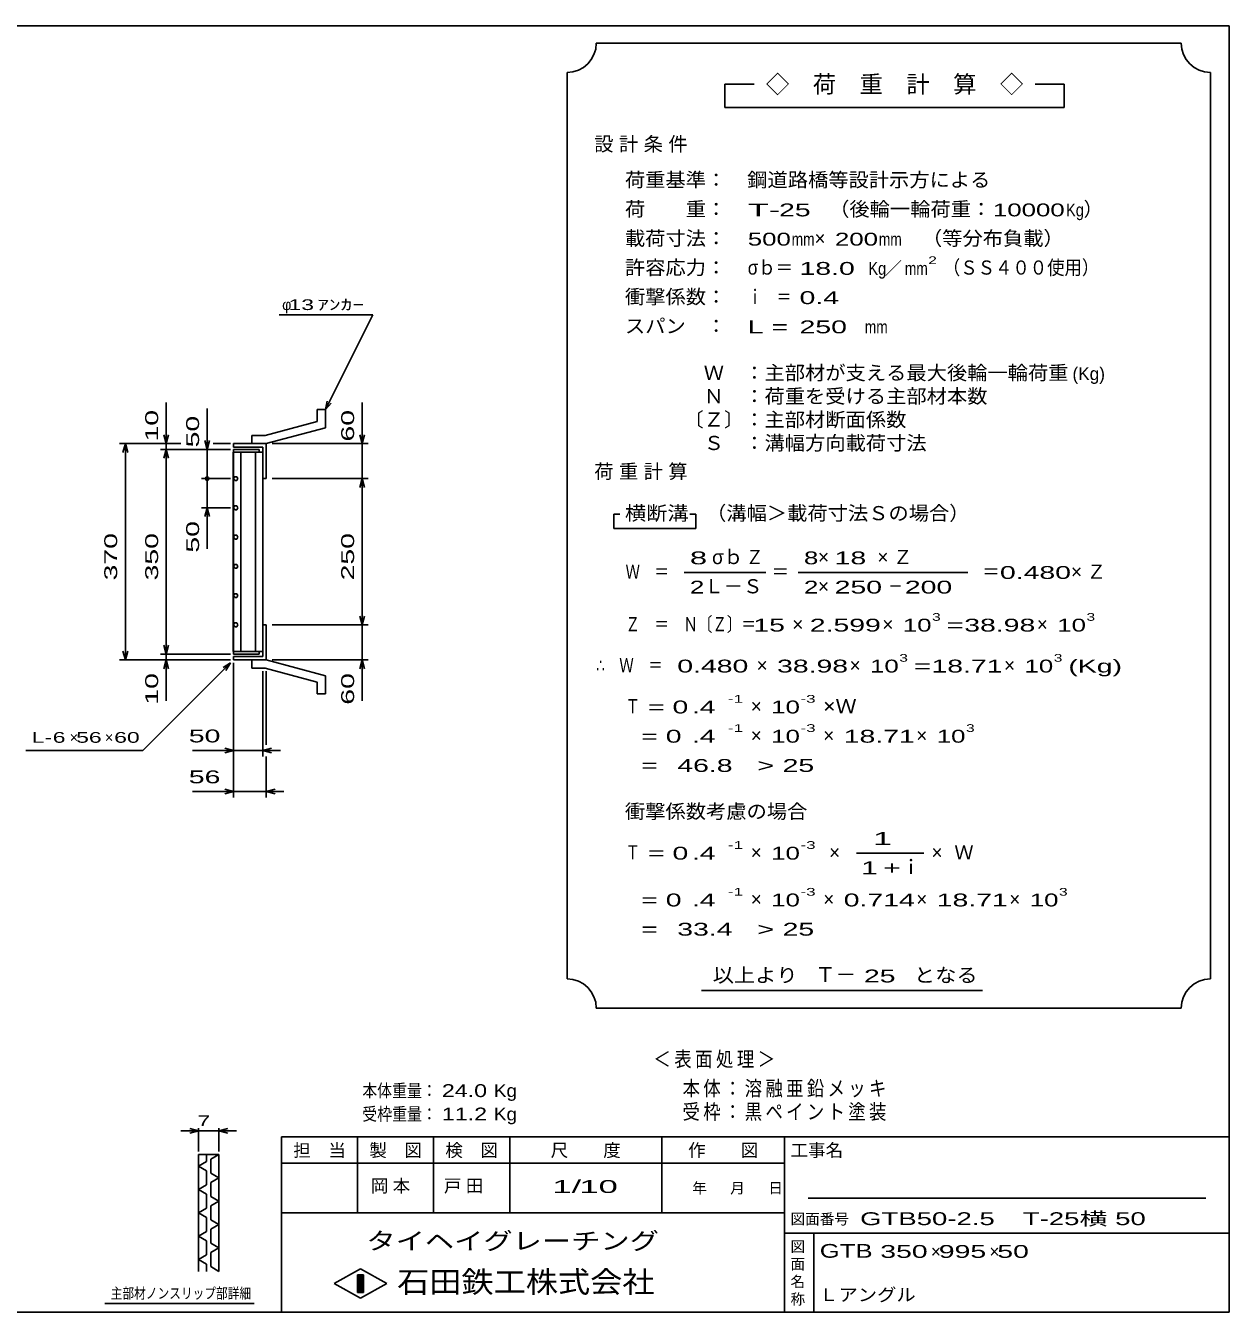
# Model space of a CAD drawing. Units: millimetres, scale not verified. Extents: x -1820 to 1731, y -1282 to 1054.
# Drawn here: x -326 to 1731, y -1146 to 1054 of the extents above; entities that cross this region are included whole.
import ezdxf
from ezdxf.enums import TextEntityAlignment as Align

# ---------------------------------------------------------------- set-up
doc = ezdxf.new("R2010")
doc.units = ezdxf.units.MM
doc.header["$LTSCALE"] = 10
for name, color, linetype, lineweight in [('0_2', 150, 'Continuous', 25), ('16', 3, 'Continuous', 25), ('19', 6, 'Continuous', 25), ('22', 4, 'Continuous', 25), ('24', 2, 'Continuous', 25), ('32', 4, 'Continuous', 25)]:
    doc.layers.add(name, color=color, linetype=linetype, lineweight=lineweight)
doc.styles.add('ベクトル', font='')
doc.styles.get('ベクトル').set_extended_font_data('ベクトル')

msp = doc.modelspace()

# ---------------------------------------------------------------- linework, layer by layer
at = {"layer": '0_2'}
for p, q in [((-1729, 1053.5), (1731, 1053.5)), ((1731, 1053.5), (1731, -1146.5)), ((1731, -846.5), (111, -846.5)), ((111, -846.5), (111, -1146.5)), ((241, -846.5), (241, -976.5)), ((371, -976.5), (371, -846.5)), ((501, -846.5), (501, -976.5)), ((761, -976.5), (761, -846.5)), ((971, -846.5), (971, -1146.5)), ((971, -891.5), (111, -891.5)), ((1691, -951.5), (1011, -951.5)), ((111, -976.5), (971, -976.5)), ((971, -1011.5), (1731, -1011.5)), ((1021, -1146.5), (1021, -1011.5)), ((201, -1097.5), (246, -1072.5)), ((246, -1072.5), (291, -1097.5)), ((246, -1122.5), (201, -1097.5)), ((241, -1082.5), (251, -1082.5)), ((241, -1112.5), (241, -1082.5)), ((241, -1082.5), (243, -1082.5)), ((243, -1082.5), (243, -1112.5)), ((245, -1112.5), (245, -1082.5)), ((245, -1082.5), (247, -1082.5)), ((291, -1097.5), (246, -1122.5)), ((247, -1082.5), (247, -1112.5)), ((249, -1112.5), (249, -1082.5)), ((249, -1082.5), (251, -1082.5)), ((251, -1082.5), (251, -1112.5)), ((251, -1082.5), (251, -1112.5)), ((251, -1112.5), (241, -1112.5)), ((243, -1112.5), (245, -1112.5)), ((247, -1112.5), (249, -1112.5)), ((1731, -1146.5), (-1729, -1146.5))]:
    msp.add_line(p, q, dxfattribs=at)
at = {"layer": '16'}
for p, q in [((28.3, -16.5), (28.3, 324.5)), ((28.3, 324.5), (29, 324.5)), ((73, 329), (29, 329)), ((29, 329), (29, 324.5)), ((29, 324.5), (73, 324.5)), ((29, 324.5), (29, -16.5)), ((79, 324.5), (29, 324.5)), ((41.5, 324.5), (41.5, -16.5)), ((66.5, -16.5), (66.5, 324.5)), ((73, 324.5), (73, 329)), ((79, -16.5), (79, 324.5)), ((30.85, 282.24), (29, 278.98)), ((29, 278.98), (30.9, 275.74)), ((34.6, 282.26), (30.85, 282.24)), ((30.9, 275.74), (34.65, 275.76)), ((36.5, 279), (34.6, 282.26)), ((34.65, 275.76), (36.5, 279.02)), ((30.85, 232.24), (29, 228.98)), ((29, 228.98), (30.9, 225.74)), ((34.6, 232.26), (30.85, 232.24)), ((30.9, 225.74), (34.65, 225.76)), ((36.5, 229), (34.6, 232.26)), ((34.65, 225.76), (36.5, 229.02)), ((30.85, 182.24), (29, 178.98)), ((29, 178.98), (30.9, 175.74)), ((34.6, 182.26), (30.85, 182.24)), ((36.5, 179), (34.6, 182.26)), ((34.65, 175.76), (36.5, 179.02)), ((30.9, 175.74), (34.65, 175.76)), ((30.85, 132.24), (29, 128.98)), ((34.6, 132.26), (30.85, 132.24)), ((36.5, 129), (34.6, 132.26)), ((29, 128.98), (30.9, 125.74)), ((30.9, 125.74), (34.65, 125.76)), ((34.65, 125.76), (36.5, 129.02)), ((30.85, 82.24), (29, 78.98)), ((29, 78.98), (30.9, 75.74)), ((34.6, 82.26), (30.85, 82.24)), ((30.9, 75.74), (34.65, 75.76)), ((36.5, 79), (34.6, 82.26)), ((34.65, 75.76), (36.5, 79.02)), ((30.85, 32.24), (29, 28.98)), ((29, 28.98), (30.9, 25.74)), ((34.6, 32.26), (30.85, 32.24)), ((30.9, 25.74), (34.65, 25.76)), ((36.5, 29), (34.6, 32.26)), ((34.65, 25.76), (36.5, 29.02)), ((29, -16.5), (28.3, -16.5)), ((29, -16.5), (73, -16.5)), ((29, -21), (29, -16.5)), ((29, -16.5), (79, -16.5)), ((73, -21), (29, -21)), ((73, -16.5), (73, -21))]:
    msp.add_line(p, q, dxfattribs=at)
at = {"layer": '19'}
for p, q in [((172, 397), (186, 397)), ((172, 377), (172, 397)), ((186, 366), (186, 397)), ((172, 377), (83, 353)), ((60, 353), (83, 353)), ((60, 339), (60, 353)), ((85, 339), (186, 366)), ((29, 333), (29, 339)), ((29, 339), (84, 339)), ((79, 333), (29, 333)), ((60, 339), (85, 339)), ((79, 279), (79, 333)), ((84, 339), (85, 338)), ((85, 338), (85, 279)), ((85, 279), (79, 279)), ((85, 29), (79, 29)), ((79, 29), (79, -25)), ((85, -30), (85, 29)), ((29, -25), (29, -31)), ((79, -25), (29, -25)), ((29, -31), (84, -31)), ((60, -31), (85, -31)), ((60, -45), (60, -31)), ((84, -31), (85, -30)), ((85, -31), (186, -58)), ((60, -45), (83, -45)), ((172, -69), (83, -45)), ((186, -89), (186, -58)), ((172, -89), (172, -69)), ((172, -89), (186, -89))]:
    msp.add_line(p, q, dxfattribs=at)
at = {"layer": '22'}
for p, q in [((107, 559), (267, 559)), ((186, 397), (267, 559)), ((-86, 339), (-86, 409)), ((-16, 329), (-16, 399)), ((186, 397), (189, 411.6)), ((186, 397), (196, 408)), ((249, 339), (249, 409)), ((-86, 339), (-90, 354)), ((-86, 339), (-82, 354)), ((249, 339), (245, 354)), ((249, 339), (253, 354)), ((-166, 339), (-61, 339)), ((-160, 324), (-156, 339)), ((-152, 324), (-156, 339)), ((-156, -31), (-156, 339)), ((-96, 339), (-61, 339)), ((-86, 329), (-86, 339)), ((-16, 329), (-20, 344)), ((-12, 344), (-16, 329)), ((-6, 339), (24, 339)), ((-6, 339), (24, 339)), ((95, 339), (259, 339)), ((249, 279), (249, 339)), ((-96, 329), (24, 329)), ((-90, 314), (-86, 329)), ((-82, 314), (-86, 329)), ((-86, -21), (-86, 329)), ((24, 329), (-26, 329)), ((-16, 329), (-16, 279)), ((-26, 279), (24, 279)), ((-16, 229), (-16, 279)), ((95, 279), (259, 279)), ((245, 264), (249, 279)), ((253, 264), (249, 279)), ((249, 29), (249, 279)), ((-26, 229), (24, 229)), ((-20, 214), (-16, 229)), ((-12, 214), (-16, 229)), ((-16, 159), (-16, 229)), ((249, 29), (245, 44)), ((249, 29), (253, 44)), ((95, 29), (259, 29)), ((249, -31), (249, 29)), ((-156, -31), (-160, -16)), ((-156, -31), (-152, -16)), ((-96, -21), (24, -21)), ((-86, -21), (-90, -6)), ((-86, -21), (-82, -6)), ((-86, -31), (-86, -21)), ((-166, -31), (24, -31)), ((-126, -186), (24, -36)), ((-96, -31), (24, -31)), ((-90, -46), (-86, -31)), ((-82, -46), (-86, -31)), ((-86, -101), (-86, -31)), ((11, -44), (24, -36)), ((16, -49), (24, -36)), ((29, -196), (29, -36)), ((29, -266), (29, -36)), ((95, -31), (259, -31)), ((245, -46), (249, -31)), ((253, -46), (249, -31)), ((249, -101), (249, -31)), ((79, -196), (79, -50)), ((85, -176), (85, -50)), ((-326, -186), (-126, -186)), ((-41, -186), (29, -186)), ((29, -186), (14, -182)), ((14, -190), (29, -186)), ((29, -186), (79, -186)), ((79, -186), (94, -182)), ((94, -190), (79, -186)), ((79, -186), (109, -186)), ((85, -266), (85, -196)), ((-41, -256), (29, -256)), ((29, -256), (14, -252)), ((14, -260), (29, -256)), ((29, -256), (85, -256)), ((85, -256), (100, -252)), ((100, -260), (85, -256)), ((85, -256), (115, -256))]:
    msp.add_line(p, q, dxfattribs=at)
msp.add_circle((-16, 279), 3, dxfattribs=at)
at = {"layer": '24', "color": 4}
for p, q in [((1649, 1023.5), (649, 1023.5)), ((599, 973.5), (599, -576.5)), ((1699, -576.5), (1699, 973.5)), ((919, 953.5), (869, 953.5)), ((869, 953.5), (869, 913.5)), ((1449, 953.5), (1399, 953.5)), ((1449, 913.5), (1449, 953.5)), ((869, 913.5), (1449, 913.5)), ((689, 218.5), (679, 218.5)), ((679, 218.5), (679, 193.5)), ((819, 218.5), (809, 218.5)), ((819, 193.5), (819, 218.5)), ((679, 193.5), (819, 193.5)), ((799, 118.5), (939, 118.5)), ((994, 118.5), (1284, 118.5)), ((1094, -361.5), (1209, -361.5)), ((829, -596.5), (1309, -596.5)), ((649, -626.5), (1649, -626.5))]:
    msp.add_line(p, q, dxfattribs=at)
for centre, start, end in [((599, 1023.5), 270, 0), ((1699, 1023.5), 180, 270), ((599, -626.5), 0, 90), ((1699, -626.5), 90, 180)]:
    msp.add_arc(centre, 50, start, end, dxfattribs=at)
at = {"layer": '32'}
for p, q in [((-31, -836.5), (-46, -832.5)), ((-31, -871.5), (-31, -831.5)), ((4, -831.5), (4, -871.5)), ((4, -836.5), (19, -832.5)), ((-31, -836.5), (-61, -836.5)), ((-46, -840.5), (-31, -836.5)), ((-31, -836.5), (4, -836.5)), ((19, -840.5), (4, -836.5)), ((4, -836.5), (34, -836.5)), ((-31, -876.5), (4, -876.5)), ((-31, -1076.5), (-31, -876.5)), ((-17, -876.5), (-17, -888.5)), ((4, -876.5), (-10, -884.5)), ((4, -876.5), (4, -1076.5)), ((-17, -888.5), (-31, -896.5)), ((-31, -896.5), (-17, -904.5)), ((-10, -884.5), (-10, -908.5)), ((-17, -904.5), (-17, -928.5)), ((-10, -908.5), (4, -916.5)), ((4, -916.5), (-10, -924.5)), ((-17, -928.5), (-31, -936.5)), ((-31, -936.5), (-17, -944.5)), ((-17, -944.5), (-17, -968.5)), ((-10, -924.5), (-10, -948.5)), ((-10, -948.5), (4, -956.5)), ((4, -956.5), (-10, -964.5)), ((-10, -964.5), (-10, -988.5)), ((-17, -968.5), (-31, -976.5)), ((-31, -976.5), (-17, -984.5)), ((-17, -984.5), (-17, -1008.5)), ((-10, -988.5), (4, -996.5)), ((-17, -1008.5), (-31, -1016.5)), ((4, -996.5), (-10, -1004.5)), ((-10, -1004.5), (-10, -1028.5)), ((-31, -1016.5), (-17, -1024.5)), ((-17, -1024.5), (-17, -1048.5)), ((-10, -1028.5), (4, -1036.5)), ((-17, -1048.5), (-31, -1056.5)), ((4, -1036.5), (-10, -1044.5)), ((-10, -1044.5), (-10, -1068.5)), ((-31, -1056.5), (-17, -1064.5)), ((-17, -1064.5), (-17, -1076.5)), ((-10, -1068.5), (4, -1076.5)), ((64, -1131.5), (-191, -1131.5))]:
    msp.add_line(p, q, dxfattribs=at)

# ---------------------------------------------------------------- texts
at = {"layer": '0_2', "style": 'ベクトル'}
for s, height, p in [('担\u3000当', 21.99, (131, -869.5)), ('製\u3000図', 21.99, (261, -869.5)), ('検\u3000図', 21.99, (391, -869.5)), ('尺\u3000\u3000度', 21.99, (571, -869.5)), ('作\u3000\u3000図', 21.99, (806, -869.5)), ('工事名', 21.99, (981, -869.5)), ('年', 18.33, (813, -934)), ('月', 18.33, (878, -934)), ('日', 18.33, (943, -934)), ('図面番号', 18.33, (981, -987)), ('図', 18.33, (981, -1034)), ('面', 18.33, (981, -1064)), ('名', 18.33, (981, -1094)), ('称', 18.33, (981, -1124))]:
    msp.add_text(s, height=height, dxfattribs=at).set_placement(p, align=Align.MIDDLE_LEFT)
at = {"layer": '0_2', "color": 222, "style": 'ベクトル'}
for s, height, width, p in [('タイヘイグレーチング', 29.33, 1.25, (256, -1024.5)), ('石田鉄工株式会社', 36.66, 1.1, (308.5, -1094.5))]:
    msp.add_text(s, height=height, dxfattribs=dict(at, width=width)).set_placement(p, align=Align.MIDDLE_LEFT)
at = {"layer": '22', "color": 2, "style": 'ベクトル'}
for s, height, p in [('φ', 18.33, (112, 576.5)), ('×', 18.33, (-251, -163.5)), ('×', 18.33, (-191, -163.5)), ('×', 21.99, (1221, -1042.5)), ('×', 21.99, (1321, -1042.5))]:
    msp.add_text(s, height=height, dxfattribs=at).set_placement(p, align=Align.MIDDLE_LEFT)
for s, height, width, p in [(' 13 ', 18.33, 1.6, (112, 576.5)), ('ｱﾝｶｰ', 18.33, 1.6, (172, 576.5)), (' 50 ', 21.99, 1.65, (-61, -161)), ('L-', 18.33, 1.6, (-316, -163.5)), (' 6 ', 18.33, 1.6, (-291, -163.5)), (' 56 ', 18.33, 1.6, (-251, -163.5)), (' 60 ', 18.33, 1.6, (-186, -163.5)), (' 56 ', 21.99, 1.65, (-61, -231)), ('本体重量：', 21.99, 0.85, (249, -767.5)), (' 24.0', 21.99, 1.35, (374, -767.5)), ('Kg', 21.99, 1.1, (474, -767.5)), ('受枠重量：', 21.99, 0.85, (249, -807.5)), (' 11.2', 21.99, 1.35, (374, -807.5)), ('Kg', 21.99, 1.1, (474, -807.5)), ('1/', 21.99, 2, (574, -931.5)), (' 10 ', 21.99, 2, (604, -931.5)), ('GTB50-2.5\u3000T-25横 50                 ', 21.99, 1.6, (1100, -986.5)), ('GTB', 23.46, 1.4, (1031, -1041.5)), (' 350 ', 21.99, 1.65, (1121, -1042.5)), (' 995 ', 21.99, 1.65, (1221, -1042.5)), (' 50 ', 21.99, 1.65, (1321, -1042.5)), ('Ｌアングル', 21.99, 1.1, (1030, -1116.5))]:
    msp.add_text(s, height=height, dxfattribs=dict(at, width=width)).set_placement(p, align=Align.MIDDLE_LEFT)
at = {"layer": '22', "color": 2, "style": 'ベクトル', "width": 1.65}
for s, p in [(' 10 ', (-111, 329)), (' 50 ', (-41, 319)), (' 60 ', (224, 329)), (' 50 ', (-41, 139)), (' 370 ', (-181, 91.5)), (' 350 ', (-111, 91.5)), (' 250 ', (224, 91.5)), (' 10 ', (-111, -121)), (' 60 ', (224, -121))]:
    msp.add_text(s, height=21.99, rotation=90, dxfattribs=at).set_placement(p, align=Align.MIDDLE_LEFT)
at = {"layer": '22', "color": 2, "attachment_point": 4, "style": 'ベクトル'}
for s, insert, char_height in [('\\T1.2;\\W0.85;＜表面処理＞', (746.5, -715), 25.66), ('\\T1.19;\\W0.85;本体：溶融亜鉛メッキ', (796.5, -765), 25.66), ('\\T1.19;\\W0.85;受枠：黒ペイント塗装', (796.5, -805), 25.66), ('\\T1.25;岡本\u3000', (263.5, -931.5), 21.99), ('\\T1.25;戸田\u3000', (388.5, -931.5), 21.99)]:
    msp.add_mtext(s, dxfattribs=dict(at, insert=insert, char_height=char_height))
at = {"layer": '24', "style": 'ベクトル'}
for s, height, p in [('◇\u3000荷\u3000重\u3000計\u3000算\u3000◇', 29.33, (939, 953.5)), ('）', 24.19, (1482, 740)), ('×', 24.19, (1022, 690)), ('／', 21.99, (1141.5, 638.5)), ('(Kg)', 21.99, (1463, 458.5)), ('σｂ', 24.19, (847, 145)), ('×', 24.19, (1028, 145)), ('Ｌ－Ｓ', 24.19, (834, 95)), ('×', 24.19, (1028, 95)), ('×', 24.19, (984, 30)), ('×', 24.19, (1138, 30)), ('×', 24.19, (1402, 30)), ('×', 24.19, (923, -40)), ('×', 24.19, (1082, -40)), ('×', 24.19, (1346, -40)), ('×', 24.19, (913, -110)), ('×', 24.19, (913, -160)), ('×', 24.19, (1037, -160)), ('×', 24.19, (1196, -160)), ('Ｗ', 24.19, (1261, -360)), ('×', 24.19, (913, -360)), ('×', 24.19, (1047, -360)), ('ｉ', 24.19, (1170.5, -385)), ('×', 24.19, (1222, -360)), ('×', 24.19, (913, -440)), ('×', 24.19, (1037, -440)), ('×', 24.19, (1196, -440)), ('×', 24.19, (1355, -440)), ('Ｔ－', 25.66, (1023, -569))]:
    msp.add_text(s, height=height, dxfattribs=at).set_placement(p, align=Align.MIDDLE_LEFT)
for s, height, width, p in [('荷重基準：\u3000', 24.19, 1.05, (698, 790)), ('鋼道路橋等設計示方による', 24.19, 1.05, (907, 790)), ('荷\u3000\u3000重：\u3000', 24.19, 1.05, (698, 740)), ('T-', 21.99, 2, (908, 738.5)), (' 25 ', 21.99, 1.65, (948, 738.5)), ('（後輪一輪荷重：', 24.19, 1.05, (1047, 740)), ('10000', 21.99, 1.5, (1327, 738.5)), ('Kg', 21.99, 0.85, (1452, 738.5)), ('載荷寸法：\u3000', 24.19, 1.05, (698, 690)), ('\u3000（等分布負載）', 24.19, 1.05, (1171, 690)), ('500', 21.99, 1.5, (908, 688.5)), ('mm', 21.99, 0.8, (983, 688.5)), ('200', 21.99, 1.5, (1057, 688.5)), ('mm', 21.99, 0.8, (1132, 688.5)), ('許容応力：\u3000', 24.19, 1.05, (698, 640)), ('σｂ＝', 24.19, 0.9, (908, 640)), (' 18.0', 21.99, 1.65, (983, 638.5)), ('Kg', 21.99, 0.85, (1114, 638.5)), ('mm', 21.99, 0.8, (1176.5, 638.5)), ('2', 13.2, 1.5, (1216.5, 652.5)), ('（ＳＳ４００使用）', 24.19, 0.9, (1241.5, 640)), ('衝撃係数：\u3000', 24.19, 1.05, (698, 590)), ('ｉ\u3000＝', 24.19, 0.75, (908, 590)), (' 0.4', 21.99, 1.65, (983, 588.5)), ('スパン\u3000：\u3000', 24.19, 1.05, (698, 540)), ('L =', 21.99, 1.65, (908, 538.5)), (' 250 ', 21.99, 1.65, (983, 538.5)), ('mm', 21.99, 0.8, (1108, 538.5)), ('\u3000Ｗ\u3000：主部材が支える最大後輪一輪荷重', 24.19, 1.05, (798, 460)), ('\u3000Ｎ\u3000：荷重を受ける主部材本数', 24.19, 1.05, (798, 420)), ('〔Ｚ〕：主部材断面係数', 24.19, 1.05, (798, 380)), ('\u3000Ｓ\u3000：溝幅方向載荷寸法', 24.19, 1.05, (798, 340)), ('横断溝', 24.19, 1.1, (698, 220)), ('\u3000（溝幅＞載荷寸法Ｓの場合）', 24.19, 1.05, (802, 220)), ('8', 21.99, 1.8, (809, 143.5)), ('Ｚ', 24.19, 0.9, (905, 145)), ('8', 21.99, 1.5, (1004, 143.5)), (' 18 ', 21.99, 1.65, (1043, 143.5)), ('Ｗ\u3000＝', 24.19, 0.75, (699, 120)), ('＝', 24.19, 0.9, (949, 120)), ('＝', 24.19, 0.9, (1309, 120)), ('0.480', 21.99, 1.65, (1339, 118.5)), ('2', 21.99, 1.5, (809, 93.5)), ('2', 21.99, 1.5, (1004, 93.5)), (' 250 ', 21.99, 1.65, (1043, 93.5)), ('－', 24.19, 0.75, (1148, 95)), (' 200 ', 21.99, 1.65, (1163, 93.5)), ('Ｚ\u3000＝\u3000Ｎ〔Ｚ〕＝', 24.19, 0.75, (699, 30)), ('3', 13.2, 1.5, (1223, 42.5)), ('3', 13.2, 1.5, (1487, 42.5)), (' 15 ', 21.99, 1.65, (904, 28.5)), ('2.599', 21.99, 1.65, (1014, 28.5)), ('10', 21.99, 1.5, (1173, 28.5)), ('=', 21.99, 1.7, (1248, 28.5)), ('38.98', 21.99, 1.65, (1278, 28.5)), ('10', 21.99, 1.5, (1437, 28.5)), ('3', 13.2, 1.5, (1167, -27.5)), ('3', 13.2, 1.5, (1431, -27.5)), ('∴\u3000Ｗ\u3000＝', 24.19, 0.75, (649, -40)), (' 0.480', 21.99, 1.65, (774, -41.5)), ('38.98', 21.99, 1.65, (958, -41.5)), ('10', 21.99, 1.5, (1117, -41.5)), ('=', 21.99, 1.7, (1192, -41.5)), ('18.71', 21.99, 1.65, (1222, -41.5)), ('10', 21.99, 1.5, (1381, -41.5)), ('(Kg)', 21.99, 1.65, (1456, -41.5)), ('Ｔ', 24.19, 0.75, (699, -110)), (' = 0', 21.99, 1.65, (724, -111.5)), (' .4 ', 21.99, 1.65, (799, -111.5)), ('-1', 13.2, 1.65, (874, -97.5)), ('10', 21.99, 1.5, (948, -111.5)), ('-3', 13.2, 1.65, (998, -97.5)), ('×Ｗ', 24.19, 1.1, (1037, -110)), ('  = 0', 21.99, 1.65, (699, -161.5)), (' .4 ', 21.99, 1.65, (799, -161.5)), ('-1', 13.2, 1.65, (874, -147.5)), ('10', 21.99, 1.5, (948, -161.5)), ('-3', 13.2, 1.65, (998, -147.5)), ('18.71', 21.99, 1.65, (1072, -161.5)), ('10', 21.99, 1.5, (1231, -161.5)), ('3', 13.2, 1.5, (1281, -147.5)), ('  =', 21.99, 1.65, (699, -211.5)), (' 46.8', 21.99, 1.65, (774, -211.5)), ('>', 21.99, 1.7, (924, -211.5)), (' 25 ', 21.99, 1.65, (954, -211.5)), ('衝撃係数考慮の場合', 24.19, 1.05, (698, -290)), ('Ｔ', 24.19, 0.75, (699, -360)), (' = 0', 21.99, 1.65, (724, -361.5)), (' .4 ', 21.99, 1.65, (799, -361.5)), ('-1', 13.2, 1.65, (874, -347.5)), ('10', 21.99, 1.5, (948, -361.5)), ('-3', 13.2, 1.65, (998, -347.5)), ('  = 0', 21.99, 1.65, (699, -441.5)), (' .4 ', 21.99, 1.65, (799, -441.5)), ('-1', 13.2, 1.65, (874, -427.5)), ('10', 21.99, 1.5, (948, -441.5)), ('-3', 13.2, 1.65, (998, -427.5)), ('0.714', 21.99, 1.65, (1072, -441.5)), ('18.71', 21.99, 1.65, (1231, -441.5)), ('10', 21.99, 1.5, (1390, -441.5)), ('3', 13.2, 1.5, (1440, -427.5)), (' 33.4', 21.99, 1.65, (774, -491.5)), ('>', 21.99, 1.7, (924, -491.5)), (' 25 ', 21.99, 1.65, (954, -491.5)), ('  =', 21.99, 1.65, (699, -491.5)), ('以上より\u3000', 24.19, 1.1, (848, -570)), (' 25 ', 21.99, 1.65, (1093, -571.5)), ('となる', 24.19, 1.1, (1192, -570))]:
    msp.add_text(s, height=height, dxfattribs=dict(at, width=width)).set_placement(p, align=Align.MIDDLE_LEFT)
at = {"layer": '24', "attachment_point": 4, "style": 'ベクトル'}
for s, insert, char_height in [('\\T1.28;設計条件', (645.5, 850), 24.19), ('\\T1.28;荷重計算', (645.5, 290), 24.19), ('\\T1.42;×Ｚ', (1129.5, 145), 24.19), ('\\T1.42;×Ｚ', (1460.5, 120), 24.19), ('\\T1.25;\\W2;\\~1\\~', (1101.5, -336.5), 21.99), ('\\T1.33;\\W1.75;1+', (1101.5, -386.5), 21.99)]:
    msp.add_mtext(s, dxfattribs=dict(at, insert=insert, char_height=char_height))
at = {"layer": '32', "color": 2, "style": 'ベクトル'}
for s, width, p in [(' 7 ', 1.6, (-43.5, -819)), ('主部材ノンスリップ部詳細', 0.8, (-181, -1114))]:
    msp.add_text(s, height=18.33, dxfattribs=dict(at, width=width)).set_placement(p, align=Align.MIDDLE_LEFT)

doc.saveas('drawing.dxf')
